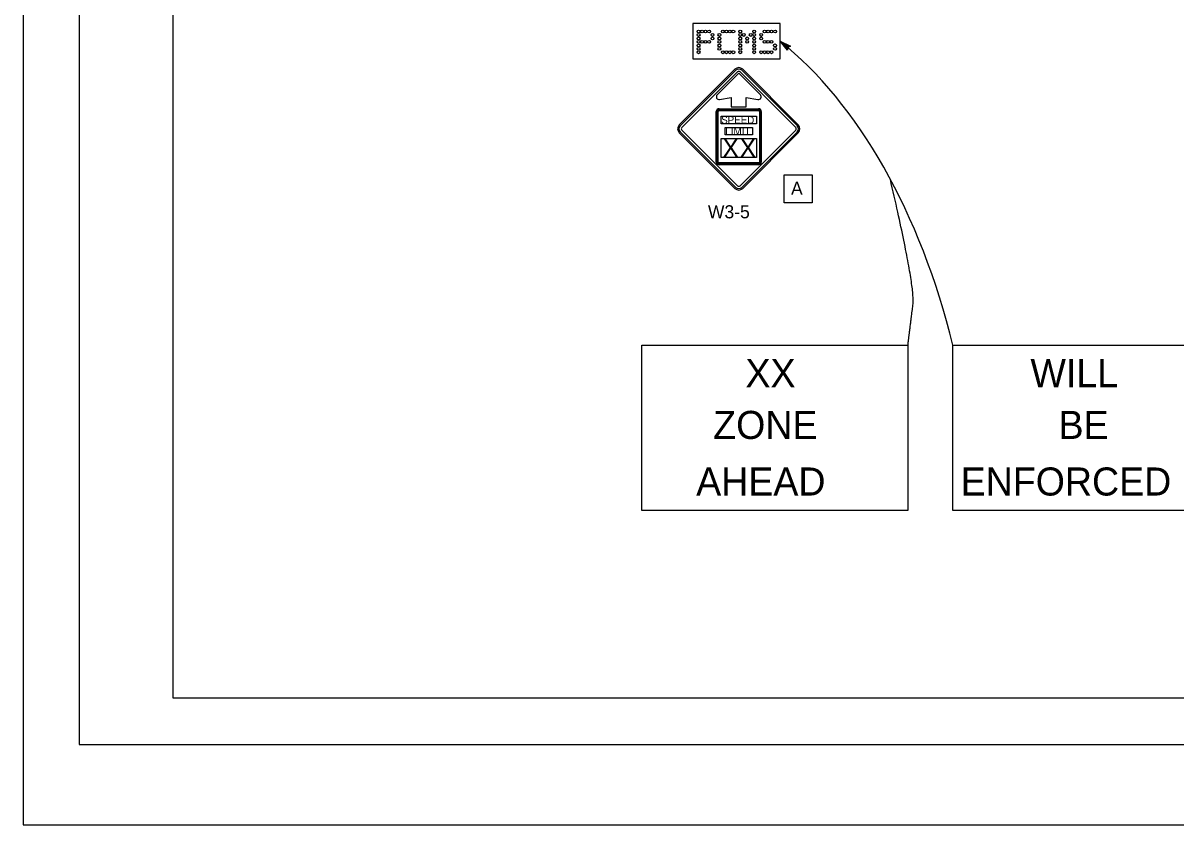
# Model space of a CAD drawing. Extents: x -893 to 867, y -474 to 712.
# Drawn here: x -893 to -277, y -474 to -45 of the extents above; entities that cross this region are included whole.
import ezdxf

# ---------------------------------------------------------------- set-up
doc = ezdxf.new("R2010")
doc.units = 0
for name, color, linetype in [('10 Sheet Format', 7, 'Continuous'), ('56 Stage 3 Anno', 7, 'Continuous'), ('57 Undefined', 7, 'Continuous'), ('60 Nongeo Data', 7, 'Continuous')]:
    doc.layers.add(name, color=color, linetype=linetype)

msp = doc.modelspace()

# ---------------------------------------------------------------- linework, layer by layer
at = {"layer": '10 Sheet Format'}
for p, q in [((-863.43, 668.96), (-863.43, -431.04)), ((-813.42, 643.96), (-813.42, -406.04)), ((-813.42, -406.04), (811.57, -406.04)), ((-863.43, -431.04), (836.57, -431.04))]:
    msp.add_line(p, q, dxfattribs=at)
for points in [[(-893.43, -474.04), (866.57, -474.04), (866.57, 711.96), (-893.43, 711.96)], [(-863.43, -431.04), (836.57, -431.04), (836.57, 668.96), (-863.43, 668.96)]]:
    msp.add_lwpolyline(points, close=True, dxfattribs=at)
at = {"layer": '56 Stage 3 Anno'}
msp.add_lwpolyline([(-485.01, -59.9), (-488.82, -55.21), (-483.38, -57.84), (-483.76, -57.98), (-487.75, -56.05), (-484.95, -59.5), (-484.9, -59.1), (-486.69, -56.89), (-484.14, -58.13), (-484.52, -58.27), (-485.62, -57.74), (-484.85, -58.69), (-484.81, -58.38), (-483.38, -57.84), (-484.81, -58.38)], close=True, dxfattribs=at)
msp.add_ellipse((-529.14, -267), major_axis=(-42.12, 237.26), ratio=0.580467, start_param=4.817891, end_param=5.702638, dxfattribs=at)
msp.add_open_spline([(-420.57, -217.7), (-419.07, -205.15), (-416.62, -186.61), (-429.96, -128.99)], degree=2, dxfattribs=at)
at = {"layer": '57 Undefined'}
for points in [[(-520.37, -95.27), (-501.56, -95.27), (-501.56, -99.27), (-520.37, -99.27)], [(-520.37, -95.27), (-501.56, -95.27), (-501.56, -99.27), (-520.37, -99.27)], [(-518.28, -101.27), (-503.64, -101.27), (-503.64, -105.27), (-518.28, -105.27)], [(-518.28, -101.27), (-503.64, -101.27), (-503.64, -105.27), (-518.28, -105.27)], [(-520.37, -107.27), (-501.56, -107.27), (-501.56, -117.27), (-520.37, -117.27)], [(-520.37, -107.27), (-501.56, -107.27), (-501.56, -117.27), (-520.37, -117.27)], [(-486.72, -141.59), (-486.72, -126.59), (-471.72, -126.59), (-471.72, -141.59)]]:
    msp.add_lwpolyline(points, close=True, dxfattribs=at)
at = {"layer": '60 Nongeo Data'}
for p, q in [((-542.78, -99.9), (-513.09, -70.2)), ((-542.78, -99.9), (-513.09, -70.2)), ((-542.25, -100.43), (-512.55, -70.73)), ((-542.25, -100.43), (-512.55, -70.73)), ((-541.37, -101.31), (-511.67, -71.61)), ((-541.37, -101.31), (-511.67, -71.61)), ((-510.96, -72.27), (-522.52, -83.83)), ((-510.96, -72.27), (-522.52, -83.83)), ((-499.44, -83.79), (-510.96, -72.27)), ((-499.44, -83.79), (-510.96, -72.27)), ((-510.26, -71.61), (-480.56, -101.31)), ((-510.26, -71.61), (-480.56, -101.31)), ((-509.37, -70.73), (-479.67, -100.43)), ((-509.37, -70.73), (-479.67, -100.43)), ((-508.84, -70.2), (-479.14, -99.9)), ((-508.84, -70.2), (-479.14, -99.9)), ((-521.19, -86.37), (-514.96, -85.27)), ((-521.19, -86.37), (-514.96, -85.27)), ((-514.96, -85.27), (-514.96, -90.27)), ((-514.96, -85.27), (-514.96, -90.27)), ((-506.96, -90.27), (-506.96, -85.27)), ((-506.96, -85.27), (-500.74, -86.37)), ((-506.96, -90.27), (-506.96, -85.27)), ((-506.96, -85.27), (-500.74, -86.37)), ((-499.4, -83.83), (-499.44, -83.79)), ((-499.4, -83.83), (-499.44, -83.79)), ((-521.46, -91.27), (-500.46, -91.27)), ((-521.46, -91.27), (-500.46, -91.27)), ((-521.46, -91.65), (-500.46, -91.65)), ((-521.46, -91.65), (-500.46, -91.65)), ((-521.46, -92.27), (-500.46, -92.27)), ((-521.46, -92.27), (-500.46, -92.27)), ((-514.96, -90.27), (-506.96, -90.27)), ((-514.96, -90.27), (-506.96, -90.27)), ((-522.96, -119.77), (-522.96, -92.77)), ((-522.96, -119.77), (-522.96, -92.77)), ((-522.59, -119.77), (-522.59, -92.77)), ((-522.59, -119.77), (-522.59, -92.77)), ((-521.96, -119.77), (-521.96, -92.77)), ((-521.96, -119.77), (-521.96, -92.77)), ((-499.96, -92.77), (-499.96, -119.77)), ((-499.96, -92.77), (-499.96, -119.77)), ((-499.34, -92.77), (-499.34, -119.77)), ((-499.34, -92.77), (-499.34, -119.77)), ((-498.96, -92.77), (-498.96, -119.77)), ((-498.96, -92.77), (-498.96, -119.77)), ((-513.09, -133.84), (-542.78, -104.14)), ((-513.09, -133.84), (-542.78, -104.14)), ((-512.55, -133.31), (-542.25, -103.61)), ((-512.55, -133.31), (-542.25, -103.61)), ((-511.67, -132.43), (-541.37, -102.73)), ((-511.67, -132.43), (-541.37, -102.73)), ((-480.56, -102.73), (-510.26, -132.43)), ((-480.56, -102.73), (-510.26, -132.43)), ((-479.67, -103.61), (-509.37, -133.31)), ((-479.67, -103.61), (-509.37, -133.31)), ((-479.14, -104.14), (-508.84, -133.84)), ((-479.14, -104.14), (-508.84, -133.84)), ((-500.46, -120.27), (-521.46, -120.27)), ((-500.46, -120.27), (-521.46, -120.27)), ((-500.46, -120.9), (-521.46, -120.9)), ((-500.46, -120.9), (-521.46, -120.9)), ((-500.46, -121.27), (-521.46, -121.27)), ((-500.46, -121.27), (-521.46, -121.27))]:
    msp.add_line(p, q, dxfattribs=at)
for points in [[(-535.54, -64.62), (-488.82, -64.62), (-488.82, -45.79), (-535.54, -45.79)], [(-562.8, -217.7), (-420.57, -217.7), (-420.57, -306.04), (-562.8, -306.04)], [(-396.62, -217.7), (-254.39, -217.7), (-254.39, -306.04), (-396.62, -306.04)]]:
    msp.add_lwpolyline(points, close=True, dxfattribs=at)
for centre in [(-532.44, -49.98), (-530.58, -49.98), (-528.73, -49.98), (-526.87, -49.98), (-519.45, -49.98), (-517.59, -49.98), (-515.73, -49.98), (-513.88, -49.98), (-510.16, -49.98), (-502.74, -49.98), (-497.17, -49.98), (-495.31, -49.98), (-493.46, -49.98), (-491.6, -49.98), (-532.44, -51.84), (-532.44, -53.7), (-532.44, -55.55), (-530.58, -55.55), (-528.73, -55.55), (-526.87, -55.55), (-525.01, -51.84), (-525.01, -53.7), (-521.3, -51.84), (-521.3, -53.7), (-521.3, -55.55), (-510.16, -51.84), (-510.16, -53.7), (-510.16, -55.55), (-508.31, -51.84), (-506.45, -53.7), (-506.45, -55.55), (-504.6, -51.84), (-502.74, -51.84), (-502.74, -53.7), (-502.74, -55.55), (-499.03, -51.84), (-499.03, -53.7), (-497.17, -55.55), (-495.31, -55.55), (-493.46, -55.55), (-532.44, -57.41), (-532.44, -59.26), (-532.44, -61.12), (-521.3, -57.41), (-521.3, -59.26), (-519.45, -61.12), (-517.59, -61.12), (-515.73, -61.12), (-513.88, -61.12), (-510.16, -57.41), (-510.16, -59.26), (-510.16, -61.12), (-502.74, -57.41), (-502.74, -59.26), (-502.74, -61.12), (-499.03, -61.12), (-497.17, -61.12), (-495.31, -61.12), (-493.46, -61.12), (-491.6, -57.41), (-491.6, -59.26)]:
    msp.add_circle(centre, 0.767, dxfattribs=at)
for centre, radius, start, end in [((-510.96, -72.32), 3, 45, 135), ((-510.96, -72.32), 3, 45, 135), ((-510.96, -72.32), 2.25, 45, 135), ((-510.96, -72.32), 2.25, 45, 135), ((-510.96, -72.32), 1, 45, 135), ((-510.96, -72.32), 1, 45, 135), ((-521.46, -84.89), 1.5, 135, 280.61966), ((-521.46, -84.89), 1.5, 135, 280.61966), ((-500.46, -84.89), 1.5, 259.38034, 45), ((-500.46, -84.89), 1.5, 259.38034, 45), ((-521.46, -92.77), 1.5, 90, 180), ((-521.46, -92.77), 1.5, 90, 180), ((-521.46, -92.77), 1.12, 90, 180), ((-521.46, -92.77), 1.12, 90, 180), ((-521.46, -92.77), 0.5, 90, 180), ((-521.46, -92.77), 0.5, 90, 180), ((-500.46, -92.77), 1.5, 0, 90), ((-500.46, -92.77), 1.5, 0, 90), ((-500.46, -92.77), 1.12, 0, 90), ((-500.46, -92.77), 1.12, 0, 90), ((-500.46, -92.77), 0.5, 0, 90), ((-500.46, -92.77), 0.5, 0, 90), ((-540.66, -102.02), 3, 135, 225), ((-540.66, -102.02), 3, 135, 225), ((-540.66, -102.02), 2.25, 135, 225), ((-540.66, -102.02), 2.25, 135, 225), ((-540.66, -102.02), 1, 135, 225), ((-540.66, -102.02), 1, 135, 225), ((-481.27, -102.02), 1, 315, 45), ((-481.27, -102.02), 1, 315, 45), ((-481.27, -102.02), 2.25, 315, 45), ((-481.27, -102.02), 2.25, 315, 45), ((-481.27, -102.02), 3, 315, 45), ((-481.27, -102.02), 3, 315, 45), ((-521.46, -119.77), 1.5, 180, 270), ((-521.46, -119.77), 1.5, 180, 270), ((-521.46, -119.77), 1.12, 180, 270), ((-521.46, -119.77), 1.12, 180, 270), ((-521.46, -119.77), 0.5, 180, 270), ((-521.46, -119.77), 0.5, 180, 270), ((-500.46, -119.77), 1.5, 270, 0), ((-500.46, -119.77), 0.5, 270, 0), ((-500.46, -119.77), 1.12, 270, 0), ((-500.46, -119.77), 1.5, 270, 0), ((-500.46, -119.77), 0.5, 270, 0), ((-500.46, -119.77), 1.12, 270, 0), ((-510.96, -131.72), 3, 225, 315), ((-510.96, -131.72), 3, 225, 315), ((-510.96, -131.72), 2.25, 225, 315), ((-510.96, -131.72), 2.25, 225, 315), ((-510.96, -131.72), 1, 225, 315), ((-510.96, -131.72), 1, 225, 315)]:
    msp.add_arc(centre, radius, start, end, dxfattribs=at)

# ---------------------------------------------------------------- texts
at = {"layer": '57 Undefined'}
for s, height, p in [('A', 7, (-483.05, -137.29)), ('W3-5', 7, (-527.45, -149.85)), ('XX', 15, (-507.39, -240.11)), ('WILL', 15, (-355.09, -240.11)), ('ZONE', 15, (-524.63, -267.75)), ('BE', 15, (-340.09, -267.75)), ('AHEAD', 15, (-533.73, -297.99)), ('ENFORCED', 15, (-392.41, -297.99))]:
    msp.add_text(s, height=height, dxfattribs=at).set_placement(p)
at = {"layer": '60 Nongeo Data'}
for s, height, p in [('SPEED', 3.9, (-520.37, -99.22)), ('SPEED', 3.9, (-520.37, -99.22)), ('LIMIT', 4, (-518.28, -105.27)), ('LIMIT', 4, (-518.28, -105.27)), ('X', 10, (-519.75, -117.27)), ('X', 10, (-510.54, -117.25))]:
    msp.add_text(s, height=height, dxfattribs=at).set_placement(p)

doc.saveas('drawing.dxf')
